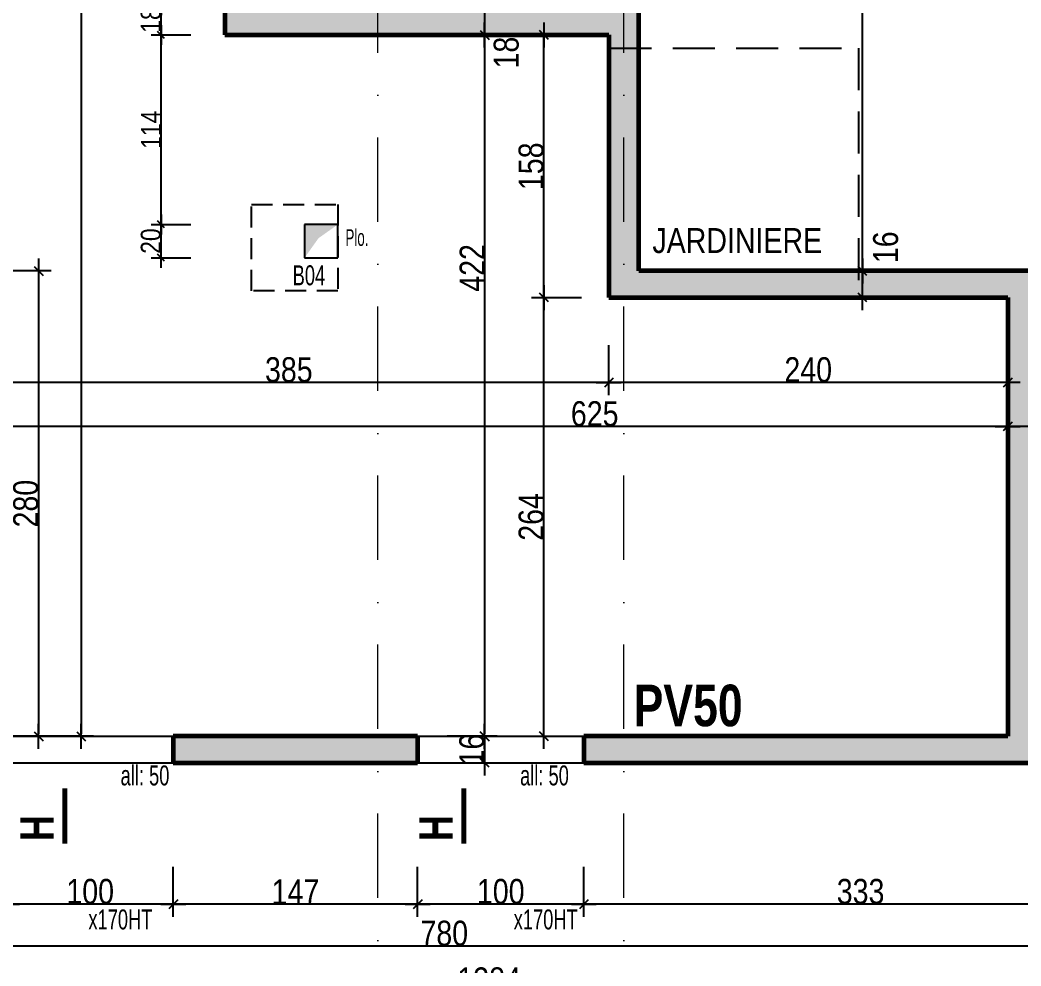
# Model space of a CAD drawing. Header units: millimetres. Extents: x 19188 to 26006, y -37354 to 0.
# Drawn here: x 20334 to 20936, y -36783 to -36214 of the extents above; entities that cross this region are included whole.
import ezdxf
from ezdxf.enums import TextEntityAlignment as Align

# ---------------------------------------------------------------- set-up
doc = ezdxf.new("R2010")
doc.units = ezdxf.units.MM
doc.linetypes.add('CACHEX2', pattern=[19.05, 12.7, -6.35])
doc.linetypes.add('TIRETPTX2', pattern=[50.8, 25.4, -12.7, 0, -12.7])
for name, color, linetype in [('01_cote_gen', 4, 'Continuous'), ('01_linteaux', 2, 'Continuous'), ('01_murs_sup', 2, 'CACHEX2'), ('01_poch_murs', 253, 'Continuous'), ('01_poch_poteaux', 250, 'Continuous'), ('01_resv', 32, 'Continuous'), ('01_texte', 230, 'Continuous'), ('AA_COTES', 2, 'Continuous')]:
    doc.layers.add(name, color=color, linetype=linetype)
doc.layers.add('01_murs_coup', color=5, linetype='Continuous', lineweight=60)
doc.layers.add('01_tram_axes', color=2, linetype='TIRETPTX2', lineweight=9)
doc.styles.add('ARIAL NA', font='ARIALN.TTF')
doc.styles.add('impact', font='impact.ttf')
doc.styles.add('STYLE2', font='ARIALN.TTF')
doc.dimstyles.new('JB50', dxfattribs={"dimscale": 0.1, "dimtxt": 150, "dimasz": 15, "dimexe": 0.1, "dimexo": 0.1, "dimgap": 0.09, "dimtad": 1, "dimdec": 1, "dimdsep": 46, "dimtxsty": 'STYLE2', "dimblk1": 'BOND_G', "dimblk2": 'BOND_D', "dimsah": 1, "dimcen": 1.5, "dimdle": 0.01, "dimse1": 1, "dimse2": 1, "dimclrd": 4, "dimclre": 2, "dimclrt": 6, "dimazin": 2, "dimtfac": 2.333333, "dimtdec": 1, "dimtix": 1, "dimtmove": 2, "dimatfit": 3, "dimldrblk": 'BOND_G', "dimfxl": 1, "dimtolj": 1, "dimtzin": 0, "dimarcsym": 0})
doc.dimstyles.new('JB50res', dxfattribs={"dimscale": 0.1, "dimtxt": 120, "dimasz": 12, "dimexe": 0.1, "dimexo": 0.1, "dimgap": 0.09, "dimtad": 1, "dimdec": 1, "dimdsep": 46, "dimtxsty": 'STYLE2', "dimblk1": 'BOND_G', "dimblk2": 'BOND_D', "dimsah": 1, "dimcen": 1.5, "dimdle": 0.01, "dimse1": 1, "dimse2": 1, "dimclrd": 4, "dimclre": 2, "dimclrt": 6, "dimazin": 2, "dimtfac": 2.333333, "dimtdec": 1, "dimtix": 1, "dimtmove": 2, "dimatfit": 3, "dimldrblk": 'BOND_G', "dimfxl": 1, "dimtolj": 1, "dimtzin": 0, "dimarcsym": 0})

# ---------------------------------------------------------------- blocks, each defined once
blk = doc.blocks.new('BOND_G')
at = {"layer": 'AA_COTES', "color": 0}
for p, q in [((0, -5), (0, 15)), ((5, 0), (-5, 0)), ((1.77, 1.77), (-1.77, -1.77))]:
    blk.add_line(p, q, dxfattribs=at)
blk = doc.blocks.new('BOND_D')
at = {"layer": 'AA_COTES', "color": 0}
for p, q in [((0, 5), (0, -15)), ((5, 0), (-5, 0)), ((-1.77, -1.77), (1.77, 1.77))]:
    blk.add_line(p, q, dxfattribs=at)
blk = doc.blocks.new('*D3088')
at = {"layer": '01_cote_gen', "color": 4, "lineweight": -2, "ltscale": 2, "transparency": 16777216}
blk.add_line((21004.72, -36771.24), (20227.72, -36771.24), dxfattribs=at)
at = {"layer": 'Defpoints', "color": 0, "ltscale": 2, "transparency": 16777216}
for p in [(20226.22, -36685.56), (21006.22, -36685.56), (20226.22, -36771.24)]:
    blk.add_point(p, dxfattribs=at)
at = {"layer": '01_cote_gen', "color": 4, "lineweight": -2, "ltscale": 2, "transparency": 16777216, "xscale": 1.5, "yscale": 1.5, "zscale": 1.5, "rotation": 180}
blk.add_blockref('BOND_D', (20226.22, -36771.24), dxfattribs=at)
at = {"layer": '01_cote_gen', "color": 4, "lineweight": -2, "ltscale": 2, "transparency": 16777216, "xscale": 1.5, "yscale": 1.5, "zscale": 1.5}
blk.add_blockref('BOND_G', (21006.22, -36771.24), dxfattribs=at)
at = {"layer": '01_cote_gen', "color": 6, "lineweight": 0, "ltscale": 2, "transparency": 16777216, "insert": (20589.24, -36763.57), "char_height": 15, "attachment_point": 5, "style": 'STYLE2'}
blk.add_mtext('\\A1;780', dxfattribs=at)
blk = doc.blocks.new('*D3090')
at = {"layer": '01_cote_gen', "color": 4, "lineweight": -2, "ltscale": 2, "transparency": 16777216}
blk.add_line((21306.72, -36799.34), (19925.72, -36799.34), dxfattribs=at)
at = {"layer": 'Defpoints', "color": 0, "ltscale": 2, "transparency": 16777216}
for p in [(19924.22, -36753.24), (21308.22, -36753.24), (19924.22, -36799.34)]:
    blk.add_point(p, dxfattribs=at)
at = {"layer": '01_cote_gen', "color": 4, "lineweight": -2, "ltscale": 2, "transparency": 16777216, "xscale": 1.5, "yscale": 1.5, "zscale": 1.5, "rotation": 180}
blk.add_blockref('BOND_D', (19924.22, -36799.34), dxfattribs=at)
at = {"layer": '01_cote_gen', "color": 4, "lineweight": -2, "ltscale": 2, "transparency": 16777216, "xscale": 1.5, "yscale": 1.5, "zscale": 1.5}
blk.add_blockref('BOND_G', (21308.22, -36799.34), dxfattribs=at)
at = {"layer": '01_cote_gen', "color": 6, "lineweight": 0, "ltscale": 2, "transparency": 16777216, "insert": (20616.22, -36791.67), "char_height": 15, "attachment_point": 5, "style": 'STYLE2'}
blk.add_mtext('\\A1;1384', dxfattribs=at)
blk = doc.blocks.new('*D3147')
at = {"layer": '01_cote_gen', "color": 4, "lineweight": -2, "ltscale": 2, "transparency": 16777216}
blk.add_line((21004.72, -36746.1), (20674.72, -36746.1), dxfattribs=at)
at = {"layer": 'Defpoints', "color": 0, "ltscale": 2, "transparency": 16777216}
for p in [(20673.22, -36661.01), (21006.22, -36661.01), (20673.22, -36746.1)]:
    blk.add_point(p, dxfattribs=at)
at = {"layer": '01_cote_gen', "color": 4, "lineweight": -2, "ltscale": 2, "transparency": 16777216, "xscale": 1.5, "yscale": 1.5, "zscale": 1.5, "rotation": 180}
blk.add_blockref('BOND_D', (20673.22, -36746.1), dxfattribs=at)
at = {"layer": '01_cote_gen', "color": 4, "lineweight": -2, "ltscale": 2, "transparency": 16777216, "xscale": 1.5, "yscale": 1.5, "zscale": 1.5}
blk.add_blockref('BOND_G', (21006.22, -36746.1), dxfattribs=at)
at = {"layer": '01_cote_gen', "color": 6, "lineweight": 0, "ltscale": 2, "transparency": 16777216, "insert": (20839.72, -36738.43), "char_height": 15, "attachment_point": 5, "style": 'STYLE2'}
blk.add_mtext('\\A1;333', dxfattribs=at)
blk = doc.blocks.new('*D3148')
at = {"layer": '01_cote_gen', "color": 4, "lineweight": -2, "ltscale": 2, "transparency": 16777216}
blk.add_line((20671.72, -85.1), (20574.72, -85.1), dxfattribs=at)
at = {"layer": 'Defpoints', "color": 0, "ltscale": 2, "transparency": 16777216}
for p in [(20673.22, 0), (20573.22, -85.1), (20573.22, -36661.01)]:
    blk.add_point(p, dxfattribs=at)
at = {"layer": '01_cote_gen', "color": 4, "lineweight": -2, "ltscale": 2, "transparency": 16777216, "xscale": 1.5, "yscale": 1.5, "zscale": 1.5, "rotation": 180}
blk.add_blockref('BOND_D', (20573.22, -85.1), dxfattribs=at)
at = {"layer": '01_cote_gen', "color": 4, "lineweight": -2, "ltscale": 2, "transparency": 16777216, "xscale": 1.5, "yscale": 1.5, "zscale": 1.5}
blk.add_blockref('BOND_G', (20673.22, -85.1), dxfattribs=at)
at = {"layer": '01_cote_gen', "color": 6, "lineweight": 0, "ltscale": 2, "transparency": 16777216, "insert": (20623.22, -77.43), "char_height": 15, "attachment_point": 5, "style": 'STYLE2'}
blk.add_mtext('\\A1;100', dxfattribs=at)
blk = doc.blocks.new('*D3149')
at = {"layer": '01_cote_gen', "color": 4, "lineweight": -2, "ltscale": 2, "transparency": 16777216}
blk.add_line((20571.72, -36746.1), (20427.72, -36746.1), dxfattribs=at)
at = {"layer": 'Defpoints', "color": 0, "ltscale": 2, "transparency": 16777216}
for p in [(20426.22, -36661.01), (20573.22, -36661.01), (20426.22, -36746.1)]:
    blk.add_point(p, dxfattribs=at)
at = {"layer": '01_cote_gen', "color": 4, "lineweight": -2, "ltscale": 2, "transparency": 16777216, "xscale": 1.5, "yscale": 1.5, "zscale": 1.5, "rotation": 180}
blk.add_blockref('BOND_D', (20426.22, -36746.1), dxfattribs=at)
at = {"layer": '01_cote_gen', "color": 4, "lineweight": -2, "ltscale": 2, "transparency": 16777216, "xscale": 1.5, "yscale": 1.5, "zscale": 1.5}
blk.add_blockref('BOND_G', (20573.22, -36746.1), dxfattribs=at)
at = {"layer": '01_cote_gen', "color": 6, "lineweight": 0, "ltscale": 2, "transparency": 16777216, "insert": (20499.72, -36738.56), "char_height": 15, "attachment_point": 5, "style": 'STYLE2'}
blk.add_mtext('\\A1;147', dxfattribs=at)
blk = doc.blocks.new('*D3150')
at = {"layer": '01_cote_gen', "color": 4, "lineweight": -2, "ltscale": 2, "transparency": 16777216}
blk.add_line((20424.72, -36746.1), (20327.72, -36746.1), dxfattribs=at)
at = {"layer": 'Defpoints', "color": 0, "ltscale": 2, "transparency": 16777216}
for p in [(20326.22, -36661.01), (20426.22, -36661.01), (20326.22, -36746.1)]:
    blk.add_point(p, dxfattribs=at)
at = {"layer": '01_cote_gen', "color": 4, "lineweight": -2, "ltscale": 2, "transparency": 16777216, "xscale": 1.5, "yscale": 1.5, "zscale": 1.5, "rotation": 180}
blk.add_blockref('BOND_D', (20326.22, -36746.1), dxfattribs=at)
at = {"layer": '01_cote_gen', "color": 4, "lineweight": -2, "ltscale": 2, "transparency": 16777216, "xscale": 1.5, "yscale": 1.5, "zscale": 1.5}
blk.add_blockref('BOND_G', (20426.22, -36746.1), dxfattribs=at)
at = {"layer": '01_cote_gen', "color": 6, "lineweight": 0, "ltscale": 2, "transparency": 16777216, "insert": (20376.22, -36738.43), "char_height": 15, "attachment_point": 5, "style": 'STYLE2'}
blk.add_mtext('\\A1;100', dxfattribs=at)
blk = doc.blocks.new('*D3009')
at = {"layer": '01_cote_gen', "color": 4, "lineweight": -2, "ltscale": 0.1, "transparency": 16777216}
blk.add_line((20942.72, -36458.63), (20929.72, -36458.63), dxfattribs=at)
at = {"layer": 'Defpoints', "color": 0, "ltscale": 0.1, "transparency": 16777216}
for p in [(20928.22, -36393.68), (20944.22, -36393.68), (20928.22, -36458.63)]:
    blk.add_point(p, dxfattribs=at)
at = {"layer": '01_cote_gen', "color": 4, "lineweight": -2, "ltscale": 0.1, "transparency": 16777216, "xscale": 1.5, "yscale": 1.5, "zscale": 1.5, "rotation": 180}
blk.add_blockref('BOND_D', (20928.22, -36458.63), dxfattribs=at)
at = {"layer": '01_cote_gen', "color": 4, "lineweight": -2, "ltscale": 0.1, "transparency": 16777216, "xscale": 1.5, "yscale": 1.5, "zscale": 1.5}
blk.add_blockref('BOND_G', (20944.22, -36458.63), dxfattribs=at)
at = {"layer": '01_cote_gen', "color": 6, "ltscale": 0.1, "transparency": 16777216, "insert": (20954.78, -36469.98), "char_height": 15, "attachment_point": 5, "style": 'STYLE2'}
blk.add_mtext('\\A1;16', dxfattribs=at)
blk = doc.blocks.new('*D3010')
at = {"layer": '01_cote_gen', "color": 4, "lineweight": -2, "ltscale": 0.1, "transparency": 16777216}
blk.add_line((20926.72, -36458.63), (20304.72, -36458.63), dxfattribs=at)
at = {"layer": 'Defpoints', "color": 0, "ltscale": 0.1, "transparency": 16777216}
for p in [(20928.22, -36410.2), (20303.22, -36424.9), (20303.22, -36458.63)]:
    blk.add_point(p, dxfattribs=at)
at = {"layer": '01_cote_gen', "color": 4, "lineweight": -2, "ltscale": 0.1, "transparency": 16777216, "xscale": 1.5, "yscale": 1.5, "zscale": 1.5, "rotation": 180}
blk.add_blockref('BOND_D', (20303.22, -36458.63), dxfattribs=at)
at = {"layer": '01_cote_gen', "color": 4, "lineweight": -2, "ltscale": 0.1, "transparency": 16777216, "xscale": 1.5, "yscale": 1.5, "zscale": 1.5}
blk.add_blockref('BOND_G', (20928.22, -36458.63), dxfattribs=at)
at = {"layer": '01_cote_gen', "color": 6, "ltscale": 0.1, "transparency": 16777216, "insert": (20679.75, -36450.97), "char_height": 15, "attachment_point": 5, "style": 'STYLE2'}
blk.add_mtext('\\A1;625', dxfattribs=at)
blk = doc.blocks.new('*D3016')
at = {"layer": '01_cote_gen', "color": 4, "lineweight": -2, "ltscale": 0.1, "transparency": 16777216}
blk.add_line((20926.72, -36432.17), (20689.72, -36432.17), dxfattribs=at)
at = {"layer": 'Defpoints', "color": 0, "ltscale": 0.1, "transparency": 16777216}
for p in [(20688.22, -36381.01), (20928.22, -36399.01), (20688.22, -36432.17)]:
    blk.add_point(p, dxfattribs=at)
at = {"layer": '01_cote_gen', "color": 4, "lineweight": -2, "ltscale": 0.1, "transparency": 16777216, "xscale": 1.5, "yscale": 1.5, "zscale": 1.5, "rotation": 180}
blk.add_blockref('BOND_D', (20688.22, -36432.17), dxfattribs=at)
at = {"layer": '01_cote_gen', "color": 4, "lineweight": -2, "ltscale": 0.1, "transparency": 16777216, "xscale": 1.5, "yscale": 1.5, "zscale": 1.5}
blk.add_blockref('BOND_G', (20928.22, -36432.17), dxfattribs=at)
at = {"layer": '01_cote_gen', "color": 6, "ltscale": 0.1, "transparency": 16777216, "insert": (20808.22, -36424.5), "char_height": 15, "attachment_point": 5, "style": 'STYLE2'}
blk.add_mtext('\\A1;240', dxfattribs=at)
blk = doc.blocks.new('*D3017')
at = {"layer": '01_cote_gen', "color": 4, "lineweight": -2, "ltscale": 0.1, "transparency": 16777216}
blk.add_line((20686.72, -36432.17), (20304.72, -36432.17), dxfattribs=at)
at = {"layer": 'Defpoints', "color": 0, "ltscale": 0.1, "transparency": 16777216}
for p in [(20688.22, -36381.01), (20303.22, -36394.01), (20303.22, -36432.17)]:
    blk.add_point(p, dxfattribs=at)
at = {"layer": '01_cote_gen', "color": 4, "lineweight": -2, "ltscale": 0.1, "transparency": 16777216, "xscale": 1.5, "yscale": 1.5, "zscale": 1.5, "rotation": 180}
blk.add_blockref('BOND_D', (20303.22, -36432.17), dxfattribs=at)
at = {"layer": '01_cote_gen', "color": 4, "lineweight": -2, "ltscale": 0.1, "transparency": 16777216, "xscale": 1.5, "yscale": 1.5, "zscale": 1.5}
blk.add_blockref('BOND_G', (20688.22, -36432.17), dxfattribs=at)
at = {"layer": '01_cote_gen', "color": 6, "ltscale": 0.1, "transparency": 16777216, "insert": (20495.72, -36424.5), "char_height": 15, "attachment_point": 5, "style": 'STYLE2'}
blk.add_mtext('\\A1;385', dxfattribs=at)
blk = doc.blocks.new('*D3027')
at = {"layer": '01_cote_gen', "color": 4, "lineweight": -2, "ltscale": 0.1, "transparency": 16777216}
blk.add_line((20345.18, -36366.5), (20345.18, -36643.51), dxfattribs=at)
at = {"layer": 'Defpoints', "color": 0, "ltscale": 0.1, "transparency": 16777216}
for p in [(20290.04, -36365), (20313.03, -36645.01), (20345.18, -36645.01)]:
    blk.add_point(p, dxfattribs=at)
at = {"layer": '01_cote_gen', "color": 4, "lineweight": -2, "ltscale": 0.1, "transparency": 16777216, "xscale": 1.5, "yscale": 1.5, "zscale": 1.5}
for name, p, rotation in [('BOND_G', (20345.18, -36365), 90), ('BOND_D', (20345.18, -36645.01), 270)]:
    blk.add_blockref(name, p, dxfattribs=dict(at, rotation=rotation))
at = {"layer": '01_cote_gen', "color": 6, "ltscale": 0.1, "transparency": 16777216, "insert": (20337.51, -36505), "char_height": 15, "attachment_point": 5, "rotation": 90, "style": 'STYLE2'}
blk.add_mtext('\\A1;280', dxfattribs=at)
blk = doc.blocks.new('*D3028')
at = {"layer": '01_cote_gen', "color": 4, "lineweight": -2, "ltscale": 0.1, "transparency": 16777216}
blk.add_line((20370.74, -35610.51), (20370.74, -36643.51), dxfattribs=at)
at = {"layer": 'Defpoints', "color": 0, "ltscale": 0.1, "transparency": 16777216}
for p in [(20368.85, -35609.01), (20370.74, -36645.01), (20393.76, -36645.01)]:
    blk.add_point(p, dxfattribs=at)
at = {"layer": '01_cote_gen', "color": 4, "lineweight": -2, "ltscale": 0.1, "transparency": 16777216, "xscale": 1.5, "yscale": 1.5, "zscale": 1.5}
for name, p, rotation in [('BOND_G', (20370.74, -35609.01), 90), ('BOND_D', (20370.74, -36645.01), 270)]:
    blk.add_blockref(name, p, dxfattribs=dict(at, rotation=rotation))
at = {"layer": '01_cote_gen', "color": 6, "ltscale": 0.1, "transparency": 16777216, "insert": (20363.07, -36127.01), "char_height": 15, "attachment_point": 5, "rotation": 90, "style": 'STYLE2'}
blk.add_mtext('\\A1;1036', dxfattribs=at)
blk = doc.blocks.new('*D3031')
at = {"layer": '01_cote_gen', "color": 4, "lineweight": -2, "ltscale": 0.1, "transparency": 16777216}
blk.add_line((20613.54, -36206.5), (20613.54, -36221.5), dxfattribs=at)
at = {"layer": 'Defpoints', "color": 0, "ltscale": 0.1, "transparency": 16777216}
for p in [(20572.72, -36205), (20572.72, -36223), (20613.54, -36223)]:
    blk.add_point(p, dxfattribs=at)
at = {"layer": '01_cote_gen', "color": 4, "lineweight": -2, "ltscale": 0.1, "transparency": 16777216, "xscale": 1.5, "yscale": 1.5, "zscale": 1.5}
for name, p, rotation in [('BOND_G', (20613.54, -36205), 90), ('BOND_D', (20613.54, -36223), 270)]:
    blk.add_blockref(name, p, dxfattribs=dict(at, rotation=rotation))
at = {"layer": '01_cote_gen', "color": 6, "ltscale": 0.1, "transparency": 16777216, "insert": (20626.59, -36233.59), "char_height": 15, "attachment_point": 5, "rotation": 90, "style": 'STYLE2'}
blk.add_mtext('\\A1;18', dxfattribs=at)
blk = doc.blocks.new('*D3032')
at = {"layer": '01_cote_gen', "color": 4, "lineweight": -2, "ltscale": 0.1, "transparency": 16777216}
blk.add_line((20613.54, -36224.5), (20613.54, -36643.51), dxfattribs=at)
at = {"layer": 'Defpoints', "color": 0, "ltscale": 0.1, "transparency": 16777216}
for p in [(20591.04, -36223), (20613.54, -36645.01), (20615.72, -36645.01)]:
    blk.add_point(p, dxfattribs=at)
at = {"layer": '01_cote_gen', "color": 4, "lineweight": -2, "ltscale": 0.1, "transparency": 16777216, "xscale": 1.5, "yscale": 1.5, "zscale": 1.5}
for name, p, rotation in [('BOND_G', (20613.54, -36223), 90), ('BOND_D', (20613.54, -36645.01), 270)]:
    blk.add_blockref(name, p, dxfattribs=dict(at, rotation=rotation))
at = {"layer": '01_cote_gen', "color": 6, "ltscale": 0.1, "transparency": 16777216, "insert": (20606, -36363.16), "char_height": 15, "attachment_point": 5, "rotation": 90, "style": 'STYLE2'}
blk.add_mtext('\\A1;422', dxfattribs=at)
blk = doc.blocks.new('*D3033')
at = {"layer": '01_cote_gen', "color": 4, "lineweight": -2, "ltscale": 0.1, "transparency": 16777216}
blk.add_line((20649.24, -36643.51), (20649.24, -36382.51), dxfattribs=at)
at = {"layer": 'Defpoints', "color": 0, "ltscale": 0.1, "transparency": 16777216}
for p in [(20649.24, -36381.01), (20688.22, -36381.01), (20649.91, -36645.01)]:
    blk.add_point(p, dxfattribs=at)
at = {"layer": '01_cote_gen', "color": 4, "lineweight": -2, "ltscale": 0.1, "transparency": 16777216, "xscale": 1.5, "yscale": 1.5, "zscale": 1.5}
for name, p, rotation in [('BOND_D', (20649.24, -36381.01), 90), ('BOND_G', (20649.24, -36645.01), 270)]:
    blk.add_blockref(name, p, dxfattribs=dict(at, rotation=rotation))
at = {"layer": '01_cote_gen', "color": 6, "ltscale": 0.1, "transparency": 16777216, "insert": (20641.57, -36513.01), "char_height": 15, "attachment_point": 5, "rotation": 90, "style": 'STYLE2'}
blk.add_mtext('\\A1;264', dxfattribs=at)
blk = doc.blocks.new('*D3034')
at = {"layer": '01_cote_gen', "color": 4, "lineweight": -2, "ltscale": 0.1, "transparency": 16777216}
blk.add_line((20649.24, -36379.51), (20649.24, -36224.5), dxfattribs=at)
at = {"layer": 'Defpoints', "color": 0, "ltscale": 0.1, "transparency": 16777216}
for p in [(20649.24, -36223), (20659.94, -36223), (20671.74, -36381.01)]:
    blk.add_point(p, dxfattribs=at)
at = {"layer": '01_cote_gen', "color": 4, "lineweight": -2, "ltscale": 0.1, "transparency": 16777216, "xscale": 1.5, "yscale": 1.5, "zscale": 1.5}
for name, p, rotation in [('BOND_D', (20649.24, -36223), 90), ('BOND_G', (20649.24, -36381.01), 270)]:
    blk.add_blockref(name, p, dxfattribs=dict(at, rotation=rotation))
at = {"layer": '01_cote_gen', "color": 6, "ltscale": 0.1, "transparency": 16777216, "insert": (20641.57, -36302), "char_height": 15, "attachment_point": 5, "rotation": 90, "style": 'STYLE2'}
blk.add_mtext('\\A1;158', dxfattribs=at)
blk = doc.blocks.new('*D3041')
at = {"layer": '01_cote_gen', "color": 4, "lineweight": -2, "ltscale": 0.1, "transparency": 16777216}
blk.add_line((20840.83, -36363.51), (20840.83, -35331.48), dxfattribs=at)
at = {"layer": 'Defpoints', "color": 0, "ltscale": 0.1, "transparency": 16777216}
for p in [(20840.83, -35329.98), (20893.14, -35329.98), (20834.22, -36365.01)]:
    blk.add_point(p, dxfattribs=at)
at = {"layer": '01_cote_gen', "color": 4, "lineweight": -2, "ltscale": 0.1, "transparency": 16777216, "xscale": 1.5, "yscale": 1.5, "zscale": 1.5}
for name, p, rotation in [('BOND_D', (20840.83, -35329.98), 90), ('BOND_G', (20840.83, -36365.01), 270)]:
    blk.add_blockref(name, p, dxfattribs=dict(at, rotation=rotation))
at = {"layer": '01_cote_gen', "color": 6, "ltscale": 0.1, "transparency": 16777216, "insert": (20833.16, -35847.49), "char_height": 15, "attachment_point": 5, "rotation": 90, "style": 'STYLE2'}
blk.add_mtext('\\A1;1035', dxfattribs=at)
blk = doc.blocks.new('*D3042')
at = {"layer": '01_cote_gen', "color": 4, "lineweight": -2, "ltscale": 0.1, "transparency": 16777216}
blk.add_line((20840.83, -36379.51), (20840.83, -36366.51), dxfattribs=at)
at = {"layer": 'Defpoints', "color": 0, "ltscale": 0.1, "transparency": 16777216}
for p in [(20840.83, -36365.01), (20868.9, -36365.01), (20868.9, -36381.01)]:
    blk.add_point(p, dxfattribs=at)
at = {"layer": '01_cote_gen', "color": 4, "lineweight": -2, "ltscale": 0.1, "transparency": 16777216, "xscale": 1.5, "yscale": 1.5, "zscale": 1.5}
for name, p, rotation in [('BOND_D', (20840.83, -36365.01), 90), ('BOND_G', (20840.83, -36381.01), 270)]:
    blk.add_blockref(name, p, dxfattribs=dict(at, rotation=rotation))
at = {"layer": '01_cote_gen', "color": 6, "ltscale": 0.1, "transparency": 16777216, "insert": (20854.87, -36350.75), "char_height": 15, "attachment_point": 5, "rotation": 90, "style": 'STYLE2'}
blk.add_mtext('\\A1;16', dxfattribs=at)
blk = doc.blocks.new('*D3056')
at = {"layer": '01_cote_gen', "color": 4, "lineweight": -2, "ltscale": 0.1, "transparency": 16777216}
blk.add_line((20418.85, -36221.8), (20418.85, -36206.2), dxfattribs=at)
at = {"layer": 'Defpoints', "color": 0, "ltscale": 0.1, "transparency": 16777216}
for p in [(20418.85, -36205), (20436.85, -36205), (20436.85, -36223)]:
    blk.add_point(p, dxfattribs=at)
at = {"layer": '01_cote_gen', "color": 4, "lineweight": -2, "ltscale": 0.1, "transparency": 16777216, "xscale": 1.2, "yscale": 1.2, "zscale": 1.2}
for name, p, rotation in [('BOND_D', (20418.85, -36205), 90), ('BOND_G', (20418.85, -36223), 270)]:
    blk.add_blockref(name, p, dxfattribs=dict(at, rotation=rotation))
at = {"layer": '01_cote_gen', "color": 6, "ltscale": 0.1, "transparency": 16777216, "insert": (20412.72, -36214), "char_height": 12, "attachment_point": 5, "rotation": 90, "style": 'STYLE2'}
blk.add_mtext('\\A1;18', dxfattribs=at)
blk = doc.blocks.new('*D3126')
at = {"layer": '01_cote_gen', "color": 4, "lineweight": -2, "ltscale": 0.1, "transparency": 16777216}
blk.add_line((20671.72, -36746.1), (20574.72, -36746.1), dxfattribs=at)
at = {"layer": 'Defpoints', "color": 0, "ltscale": 0.1, "transparency": 16777216}
for p in [(20573.22, -36661.01), (20673.22, -36661.01), (20573.22, -36746.1)]:
    blk.add_point(p, dxfattribs=at)
at = {"layer": '01_cote_gen', "color": 4, "lineweight": -2, "ltscale": 0.1, "transparency": 16777216, "xscale": 1.5, "yscale": 1.5, "zscale": 1.5, "rotation": 180}
blk.add_blockref('BOND_D', (20573.22, -36746.1), dxfattribs=at)
at = {"layer": '01_cote_gen', "color": 4, "lineweight": -2, "ltscale": 0.1, "transparency": 16777216, "xscale": 1.5, "yscale": 1.5, "zscale": 1.5}
blk.add_blockref('BOND_G', (20673.22, -36746.1), dxfattribs=at)
at = {"layer": '01_cote_gen', "color": 6, "ltscale": 0.1, "transparency": 16777216, "insert": (20623.22, -36738.43), "char_height": 15, "attachment_point": 5, "style": 'STYLE2'}
blk.add_mtext('\\A1;100', dxfattribs=at)
blk = doc.blocks.new('*D2928')
at = {"layer": '01_cote_gen', "color": 4, "lineweight": -2, "ltscale": 0.1, "transparency": 16777216}
for p, q in [((20613.54, -36643.51), (20613.54, -36642.01)), ((20613.54, -36645.01), (20613.54, -36661.01)), ((20613.54, -36662.51), (20613.54, -36664.01))]:
    blk.add_line(p, q, dxfattribs=at)
at = {"layer": 'Defpoints', "color": 0, "ltscale": 0.1, "transparency": 16777216}
for p in [(20797.03, -36645.01), (20613.54, -36661.01), (20784.45, -36661.01)]:
    blk.add_point(p, dxfattribs=at)
at = {"layer": '01_cote_gen', "color": 4, "lineweight": -2, "ltscale": 0.1, "transparency": 16777216, "xscale": 1.5, "yscale": 1.5, "zscale": 1.5}
for name, p, rotation in [('BOND_G', (20613.54, -36645.01), 270), ('BOND_D', (20613.54, -36661.01), 90)]:
    blk.add_blockref(name, p, dxfattribs=dict(at, rotation=rotation))
at = {"layer": '01_cote_gen', "color": 6, "ltscale": 0.1, "transparency": 16777216, "insert": (20605.87, -36653.01), "char_height": 15, "attachment_point": 5, "rotation": 90, "style": 'STYLE2'}
blk.add_mtext('\\A1;16', dxfattribs=at)
blk = doc.blocks.new('*D3738')
at = {"layer": '01_cote_gen', "color": 4, "lineweight": -2, "ltscale": 0.1, "transparency": 16777216}
blk.add_line((20418.85, -36355.82), (20418.85, -36338.22), dxfattribs=at)
at = {"layer": 'Defpoints', "color": 0, "ltscale": 0.1, "transparency": 16777216}
for p in [(20418.85, -36337.02), (20525.23, -36337.02), (20525.23, -36357.02)]:
    blk.add_point(p, dxfattribs=at)
at = {"layer": '01_cote_gen', "color": 4, "lineweight": -2, "ltscale": 0.1, "transparency": 16777216, "xscale": 1.2, "yscale": 1.2, "zscale": 1.2}
for name, p, rotation in [('BOND_D', (20418.85, -36337.02), 90), ('BOND_G', (20418.85, -36357.02), 270)]:
    blk.add_blockref(name, p, dxfattribs=dict(at, rotation=rotation))
at = {"layer": '01_cote_gen', "color": 6, "ltscale": 0.1, "transparency": 16777216, "insert": (20412.72, -36347.02), "char_height": 12, "attachment_point": 5, "rotation": 90, "style": 'STYLE2'}
blk.add_mtext('\\A1;20', dxfattribs=at)
blk = doc.blocks.new('*D3739')
at = {"layer": '01_cote_gen', "color": 4, "lineweight": -2, "ltscale": 0.1, "transparency": 16777216}
blk.add_line((20418.85, -36335.82), (20418.85, -36224.2), dxfattribs=at)
at = {"layer": 'Defpoints', "color": 0, "ltscale": 0.1, "transparency": 16777216}
for p in [(20418.85, -36223), (20504.9, -36223), (20515.23, -36337.02)]:
    blk.add_point(p, dxfattribs=at)
at = {"layer": '01_cote_gen', "color": 4, "lineweight": -2, "ltscale": 0.1, "transparency": 16777216, "xscale": 1.2, "yscale": 1.2, "zscale": 1.2}
for name, p, rotation in [('BOND_D', (20418.85, -36223), 90), ('BOND_G', (20418.85, -36337.02), 270)]:
    blk.add_blockref(name, p, dxfattribs=dict(at, rotation=rotation))
at = {"layer": '01_cote_gen', "color": 6, "ltscale": 0.1, "transparency": 16777216, "insert": (20412.82, -36280.01), "char_height": 12, "attachment_point": 5, "rotation": 90, "style": 'STYLE2'}
blk.add_mtext('\\A1;114', dxfattribs=at)

msp = doc.modelspace()

# ---------------------------------------------------------------- hatches: boundary and pattern name
at = {"layer": '01_poch_murs', "ltscale": 0.1}
h = msp.add_hatch(color=256, dxfattribs=at)
h.dxf.hatch_style = 1
h.paths.add_polyline_path([(20637.22, -33952.01), (20540.22, -33952.01), (20540.22, -33752.01), (20540.22, -33952.01), (20437.22, -33952.01), (20437.22, -33968.01), (20540.22, -33968.01), (20540.22, -34613.01), (20558.22, -34613.01), (20558.22, -34579.01), (20934.22, -34579.01), (20934.22, -34560.98), (20558.22, -34561.01), (20558.22, -33968.01), (20637.22, -33968.01)])
h.paths.add_polyline_path([(20337.22, -33952.01), (20237.22, -33952.01), (20237.22, -33968.01), (20337.22, -33968.01)])
h.paths.add_polyline_path([(20037.22, -33952.01), (19924.22, -33952.01), (19924.22, -34424.01), (19940.22, -34424.01), (19940.22, -33968.01), (20037.22, -33968.01)])
h.paths.add_polyline_path([(21037.22, -33952.01), (20837.22, -33952.01), (20837.22, -33968.01), (21037.22, -33968.01)])
h.paths.add_polyline_path([(21308.22, -33752.01), (21292.22, -33752.01), (21292.22, -33952.01), (21292.22, -33952.01), (21137.22, -33952.01), (21137.22, -33968.01), (21292.22, -33968.01), (21292.22, -34561.01), (21036.22, -34561.01), (21036.22, -34579.01), (21308.22, -34578.99)])
h.paths.add_polyline_path([(21536.22, -33952.01), (21310.22, -33952.01), (21310.22, -34579.01), (21562.22, -34579.01), (21562.22, -34561.01), (21326.22, -34561.01), (21326.22, -33968.01), (21536.22, -33968.01)])
h.paths.add_polyline_path([(21794.22, -33952.01), (21636.22, -33952.01), (21636.22, -33968.01), (21794.22, -33968.01)])
h.paths.add_polyline_path([(22112.22, -33952.01), (21894.22, -33952.01), (21894.22, -33968.01), (22112.22, -33968.01)])
h.paths.add_polyline_path([(22349.22, -33952.01), (22212.22, -33952.01), (22212.22, -33968.01), (22333.22, -33968.01), (22333.22, -34019.01), (22349.22, -34019.01)])
h.paths.add_polyline_path([(22349.22, -34219.01), (22333.22, -34219.01), (22333.71, -34365.05), (22349.71, -34365.05)])
h.paths.add_polyline_path([(22349.71, -34465.05), (22333.71, -34465.05), (22333.22, -34635.01), (21907.22, -34635.01), (21907.22, -34570.01), (21887.22, -34570.01), (21887.22, -34635.01), (21721.22, -34635.01), (21721.22, -34561.01), (21664.22, -34561.01), (21664.22, -34579.01), (21703.22, -34579.01), (21703.22, -34709.01), (21664.22, -34709.01), (21664.22, -34727.01), (21721.22, -34727.01), (21721.22, -34653.01), (21887.22, -34653.01), (21887.22, -34718.01), (21907.22, -34718.01), (21907.22, -34653.01), (22333.22, -34653.01), (22333.22, -34823.01), (22349.22, -34823.01)])
h.paths.add_polyline_path([(21562.22, -34709.01), (21310.22, -34709.01), (21310.22, -35336.01), (21571.22, -35336.01), (21571.22, -35320.01), (21326.22, -35320.01), (21326.22, -34727.01), (21562.22, -34727.01)])
h.paths.add_polyline_path([(22349.22, -34923.01), (22333.22, -34923.01), (22333.22, -35019.01), (22349.22, -35019.01)])
h.paths.add_polyline_path([(20952.22, -34741.99), (20967.22, -34741.99), (20967.22, -34723.99), (20869.22, -34723.99), (20869.22, -34741.99), (20932.22, -34741.99), (20932.22, -34904.99), (20707.22, -34904.99), (20707.22, -34741.99), (20767.22, -34741.99), (20767.22, -34723.99), (20687.22, -34723.99), (20687.22, -35144.98), (20913.18, -35144.98), (20913.18, -35309.98), (20688.22, -35309.98), (20688.22, -35493.98), (20706.22, -35493.98), (20706.22, -35329.98), (20933.18, -35329.98), (20933.18, -35101.99), (21292.22, -35101.99), (21292.22, -35375.01), (21308.22, -35375.01), (21308.22, -34723.99), (21069.22, -34723.99), (21069.22, -34741.99), (21292.22, -34741.99), (21292.22, -35081.99), (20952.22, -35081.99)])
h.paths.add_polyline_path([(20932.22, -34924.99), (20932.22, -35014.99), (20707.22, -35014.99), (20707.22, -34924.99)], flags=16)
h.paths.add_polyline_path([(20932.22, -35034.99), (20932.22, -35081.99), (20913.18, -35081.99), (20913.18, -35124.98), (20707.22, -35124.98), (20707.22, -35034.99)], flags=16)
h.paths.add_polyline_path([(20558.22, -34715.01), (20540.22, -34715.01), (20540.22, -34779.01), (19940.22, -34779.01), (19940.22, -34524.01), (19924.22, -34524.01), (19924.22, -34924.01), (19940.22, -34924.01), (19940.22, -34797.01), (20540.22, -34797.01), (20540.22, -35203), (20558.22, -35203)])
h.paths.add_polyline_path([(20558.22, -35305), (20540.22, -35305), (20540.25, -35591.01), (19940.25, -35591.01), (19940.22, -35529.01), (19924.22, -35529.01), (19924.22, -35820.01), (19940.22, -35820.01), (19940.25, -35609.01), (20540.25, -35609.01), (20540.22, -35814.01), (20581.22, -35814.01), (20581.22, -35796.01), (20558.22, -35796.01)])
h.paths.add_polyline_path([(20706.22, -35595.98), (20688.22, -35595.98), (20688.22, -35796.01), (20683.22, -35796.01), (20683.22, -35814.01), (20688.22, -35814.01), (20688.22, -36205), (20457.22, -36205), (20457.22, -36223), (20688.22, -36223), (20688.22, -36381.01), (20928.22, -36381.01), (20928.22, -36645.01), (20673.22, -36645.01), (20673.22, -36661.01), (21006.22, -36661.01), (21006.22, -36645.01), (20944.22, -36645.01), (20944.22, -36381.01), (20962.22, -36381.01), (20962.22, -36365.01), (20706.22, -36365.01)])
h.paths.add_polyline_path([(21308.22, -35475.01), (21292.22, -35475.01), (21292.22, -35719.01), (21308.22, -35719.01)])
h.paths.add_polyline_path([(21308.22, -35819.01), (21292.22, -35819.01), (21292.22, -36019.01), (21308.22, -36019.01)])
h.paths.add_polyline_path([(21308.22, -36119.01), (21292.22, -36119.01), (21292.22, -36365.01), (21262.22, -36365.01), (21262.22, -36381.01), (21308.22, -36381.01)])
h.paths.add_polyline_path([(20303.22, -36365), (20265.22, -36365.01), (20265.22, -36381.01), (20287.22, -36381), (20287.22, -36645), (20226.22, -36645.01), (20226.22, -36661.01), (20326.22, -36661.01), (20326.22, -36645.01), (20303.22, -36645.01)])
h.paths.add_polyline_path([(19940.22, -36225.01), (19924.22, -36225.01), (19924.22, -36381.01), (19965.22, -36381.01), (19965.22, -36365.01), (19940.22, -36365.01)])
h.paths.add_polyline_path([(19940.22, -35920.01), (19924.22, -35920.01), (19924.22, -36125.01), (19940.22, -36125.01)])
h.paths.add_polyline_path([(20573.22, -36645.01), (20426.22, -36645.01), (20426.22, -36661.01), (20573.22, -36661.01)])
h.paths.add_polyline_path([(20939.22, -34760.38), (20939.36, -34760.38), (20939.36, -34749.79), (20939.22, -34749.79)], flags=16)
h.paths.add_polyline_path([(20292.02, -36497.71), (20292.02, -36466.48)], flags=16)
at = {"layer": '01_poch_poteaux', "ltscale": 0.1}
h = msp.add_hatch(color=256, dxfattribs=at)
h.dxf.hatch_style = 1
h.paths.add_polyline_path([(20326.22, -36645.01), (20303.22, -36645.01), (20287.22, -36645), (20226.22, -36645.01), (20226.22, -36661.01), (20326.22, -36661.01)])
h.paths.add_polyline_path([(20573.22, -36645.01), (20426.22, -36645.01), (20426.22, -36661.01), (20573.22, -36661.01)])
h.paths.add_polyline_path([(21006.22, -36645.01), (20944.22, -36645.01), (20928.22, -36645.01), (20673.22, -36645.01), (20673.22, -36661.01), (21006.22, -36661.01)])

# ---------------------------------------------------------------- linework, layer by layer
at = {"layer": '01_linteaux', "ltscale": 0.1}
for p, q in [((20326.22, -36645.01), (20426.22, -36645.01)), ((20573.22, -36645.01), (20673.22, -36645.01)), ((20326.22, -36661.01), (20426.22, -36661.01)), ((20573.22, -36661.01), (20673.22, -36661.01))]:
    msp.add_line(p, q, dxfattribs=at)
at = {"layer": '01_murs_coup'}
for p, q in [((20706.22, -36365.01), (20706.22, -35595.98)), ((20457.22, -36205), (20457.22, -36223)), ((20457.22, -36223), (20688.22, -36223)), ((20688.22, -36223), (20688.22, -36381.01)), ((20962.22, -36365.01), (20706.22, -36365.01)), ((20688.22, -36381.01), (20928.22, -36381.01)), ((20928.22, -36381.01), (20928.22, -36645.01)), ((20426.22, -36645.01), (20426.22, -36661.01)), ((20573.22, -36645.01), (20426.22, -36645.01)), ((20573.22, -36645.01), (20573.22, -36661.01)), ((20673.22, -36645.01), (20673.22, -36661.01)), ((20928.22, -36645.01), (20673.22, -36645.01)), ((20426.22, -36661.01), (20573.22, -36661.01)), ((20673.22, -36661.01), (21006.22, -36661.01))]:
    msp.add_line(p, q, dxfattribs=at)
at = {"layer": '01_murs_sup', "ltscale": 2}
for p, q in [((20688.61, -36380.88), (20688.61, -36230.88)), ((20688.61, -36230.88), (20838.53, -36230.88)), ((20838.53, -36230.88), (20838.53, -36380.88)), ((20838.53, -36380.88), (20688.61, -36380.88))]:
    msp.add_line(p, q, dxfattribs=at)
at = {"layer": '01_resv', "linetype": 'CACHEX2'}
for p, q in [((20473.23, -36325.02), (20525.23, -36325.02)), ((20473.23, -36377.02), (20473.23, -36325.02)), ((20525.23, -36325.02), (20525.23, -36377.02)), ((20525.23, -36377.02), (20473.23, -36377.02))]:
    msp.add_line(p, q, dxfattribs=at)
at = {"layer": '01_resv'}
for p, q in [((20515.23, -36337.02), (20505.23, -36337.02)), ((20505.23, -36337.02), (20505.23, -36357.02)), ((20525.23, -36337.02), (20505.23, -36337.02)), ((20525.23, -36337.02), (20515.23, -36337.02)), ((20525.23, -36357.02), (20525.23, -36337.02)), ((20505.23, -36357.02), (20525.23, -36357.02))]:
    msp.add_line(p, q, dxfattribs=at)
for points in [[(20505.23, -36357.02), (20505.23, -36337.02), (20513.53, -36345.32)], [(20505.23, -36337.02), (20525.23, -36337.02), (20513.53, -36345.32)]]:
    msp.add_solid(points, dxfattribs=at)
at = {"layer": '01_texte', "const_width": 3}
for points in [[(20361.05, -36709.66), (20361.05, -36676.29)], [(20600.98, -36709.66), (20600.98, -36676.29)]]:
    msp.add_lwpolyline(points, dxfattribs=at)
at = {"layer": '01_tram_axes', "color": 253, "ltscale": 2}
for p, q in [((20549.22, -36844), (20549.22, -33270.42)), ((20697.22, -36844), (20697.22, -33270.42))]:
    msp.add_line(p, q, dxfattribs=at)

# ---------------------------------------------------------------- texts
at = {"layer": '01_texte'}
for s, height, style, width, p in [('Plo.', 10, 'STYLE2', 0.7, (20529.8, -36349.88)), ('B04', 12, 'STYLE2', 0.8, (20498.02, -36373.61)), ('all: 50', 12, 'ARIAL NA', 0.8, (20394.52, -36674.55)), ('all: 50', 12, 'ARIAL NA', 0.8, (20634.86, -36674.55)), ('x170HT', 12, 'ARIAL NA', 0.8, (20375.14, -36761.2)), ('x170HT', 12, 'ARIAL NA', 0.8, (20631.02, -36761.2))]:
    msp.add_text(s, height=height, dxfattribs=dict(at, style=style, width=width)).set_placement(p)
at = {"layer": '01_texte', "style": 'ARIAL NA'}
msp.add_text('JARDINIERE', height=15, dxfattribs=at).set_placement((20714.47, -36354.19))
at = {"layer": '01_texte', "style": 'impact'}
msp.add_text('PV50', height=25, dxfattribs=at).set_placement((20735.96, -36646.45), align=Align.BOTTOM_CENTER)
for p in [(20344.28, -36700.22), (20584.2, -36700.22)]:
    msp.add_text('H', height=20, rotation=90, dxfattribs=at).set_placement(p, align=Align.MIDDLE)

# ---------------------------------------------------------------- dimensions: what is measured, and where the dimension line sits
at = {"layer": '01_cote_gen', "lineweight": 0, "ltscale": 2}
for base, p1, p2, picture, middle in [((20573.22, -85.1), (20673.22, 0), (20573.22, -36661.01), '*D3148', (20623.22, -77.43)), ((20326.22, -36746.1), (20426.22, -36661.01), (20326.22, -36661.01), '*D3150', (20376.22, -36738.43)), ((20426.22, -36746.1), (20573.22, -36661.01), (20426.22, -36661.01), '*D3149', (20499.72, -36738.56)), ((20673.22, -36746.1), (21006.22, -36661.01), (20673.22, -36661.01), '*D3147', (20839.72, -36738.43)), ((19924.22, -36799.34), (21308.22, -36753.24), (19924.22, -36753.24), '*D3090', (20616.22, -36791.67))]:
    dim = msp.add_linear_dim(base=base, p1=p1, p2=p2, dimstyle='JB50', dxfattribs=at)
    dim.commit()
    dim.dimension.update_dxf_attribs({"geometry": picture, "text_midpoint": middle})
at = {"layer": '01_cote_gen', "ltscale": 0.1}
for base, p1, p2, dimstyle, picture, middle in [((20840.83, -35329.98), (20834.22, -36365.01), (20893.14, -35329.98), 'JB50', '*D3041', (20833.16, -35847.49)), ((20370.74, -36645.01), (20368.85, -35609.01), (20393.76, -36645.01), 'JB50', '*D3028', (20363.07, -36127.01)), ((20418.85, -36205), (20436.85, -36223), (20436.85, -36205), 'JB50res', '*D3056', (20412.72, -36214)), ((20418.85, -36223), (20515.23, -36337.02), (20504.9, -36223), 'JB50res', '*D3739', (20412.82, -36280.01)), ((20649.24, -36223), (20671.74, -36381.01), (20659.94, -36223), 'JB50', '*D3034', (20641.57, -36302)), ((20418.85, -36337.02), (20525.23, -36357.02), (20525.23, -36337.02), 'JB50res', '*D3738', (20412.72, -36347.02)), ((20345.18, -36645.01), (20290.04, -36365), (20313.03, -36645.01), 'JB50', '*D3027', (20337.51, -36505)), ((20649.24, -36381.01), (20649.91, -36645.01), (20688.22, -36381.01), 'JB50', '*D3033', (20641.57, -36513.01)), ((20613.54, -36661.01), (20797.03, -36645.01), (20784.45, -36661.01), 'JB50', '*D2928', (20605.87, -36653.01))]:
    dim = msp.add_linear_dim(base=base, p1=p1, p2=p2, angle=90, dimstyle=dimstyle, dxfattribs=at)
    dim.commit()
    dim.dimension.update_dxf_attribs({"geometry": picture, "text_midpoint": middle})
for base, p1, p2, picture, middle in [((20613.54, -36223), (20572.72, -36205), (20572.72, -36223), '*D3031', (20626.59, -36233.59)), ((20613.54, -36645.01), (20591.04, -36223), (20615.72, -36645.01), '*D3032', (20606, -36363.16)), ((20840.83, -36365.01), (20868.9, -36381.01), (20868.9, -36365.01), '*D3042', (20854.87, -36350.75))]:
    dim = msp.add_linear_dim(base=base, p1=p1, p2=p2, angle=90, dimstyle='JB50', dxfattribs=at)
    dim.commit()
    dim.dimension.update_dxf_attribs({"geometry": picture, "text_midpoint": middle, "dimtype": 160})
for base, p1, p2, picture, middle in [((20303.22, -36432.17), (20688.22, -36381.01), (20303.22, -36394.01), '*D3017', (20495.72, -36424.5)), ((20688.22, -36432.17), (20928.22, -36399.01), (20688.22, -36381.01), '*D3016', (20808.22, -36424.5)), ((20573.22, -36746.1), (20673.22, -36661.01), (20573.22, -36661.01), '*D3126', (20623.22, -36738.43))]:
    dim = msp.add_linear_dim(base=base, p1=p1, p2=p2, dimstyle='JB50', dxfattribs=at)
    dim.commit()
    dim.dimension.update_dxf_attribs({"geometry": picture, "text_midpoint": middle})
for base, p1, p2, picture, middle in [((20928.22, -36458.63), (20944.22, -36393.68), (20928.22, -36393.68), '*D3009', (20954.78, -36469.98)), ((20303.22, -36458.63), (20928.22, -36410.2), (20303.22, -36424.9), '*D3010', (20679.75, -36450.97))]:
    dim = msp.add_linear_dim(base=base, p1=p1, p2=p2, dimstyle='JB50', dxfattribs=at)
    dim.commit()
    dim.dimension.update_dxf_attribs({"geometry": picture, "text_midpoint": middle, "dimtype": 160})
at = {"layer": '01_cote_gen', "lineweight": 0, "ltscale": 2}
dim = msp.add_linear_dim(base=(20226.22, -36771.24), p1=(21006.22, -36685.56), p2=(20226.22, -36685.56), dimstyle='JB50', dxfattribs=at)
dim.commit()
dim.dimension.update_dxf_attribs({"geometry": '*D3088', "text_midpoint": (20589.24, -36763.57), "dimtype": 160})

doc.saveas('drawing.dxf')
